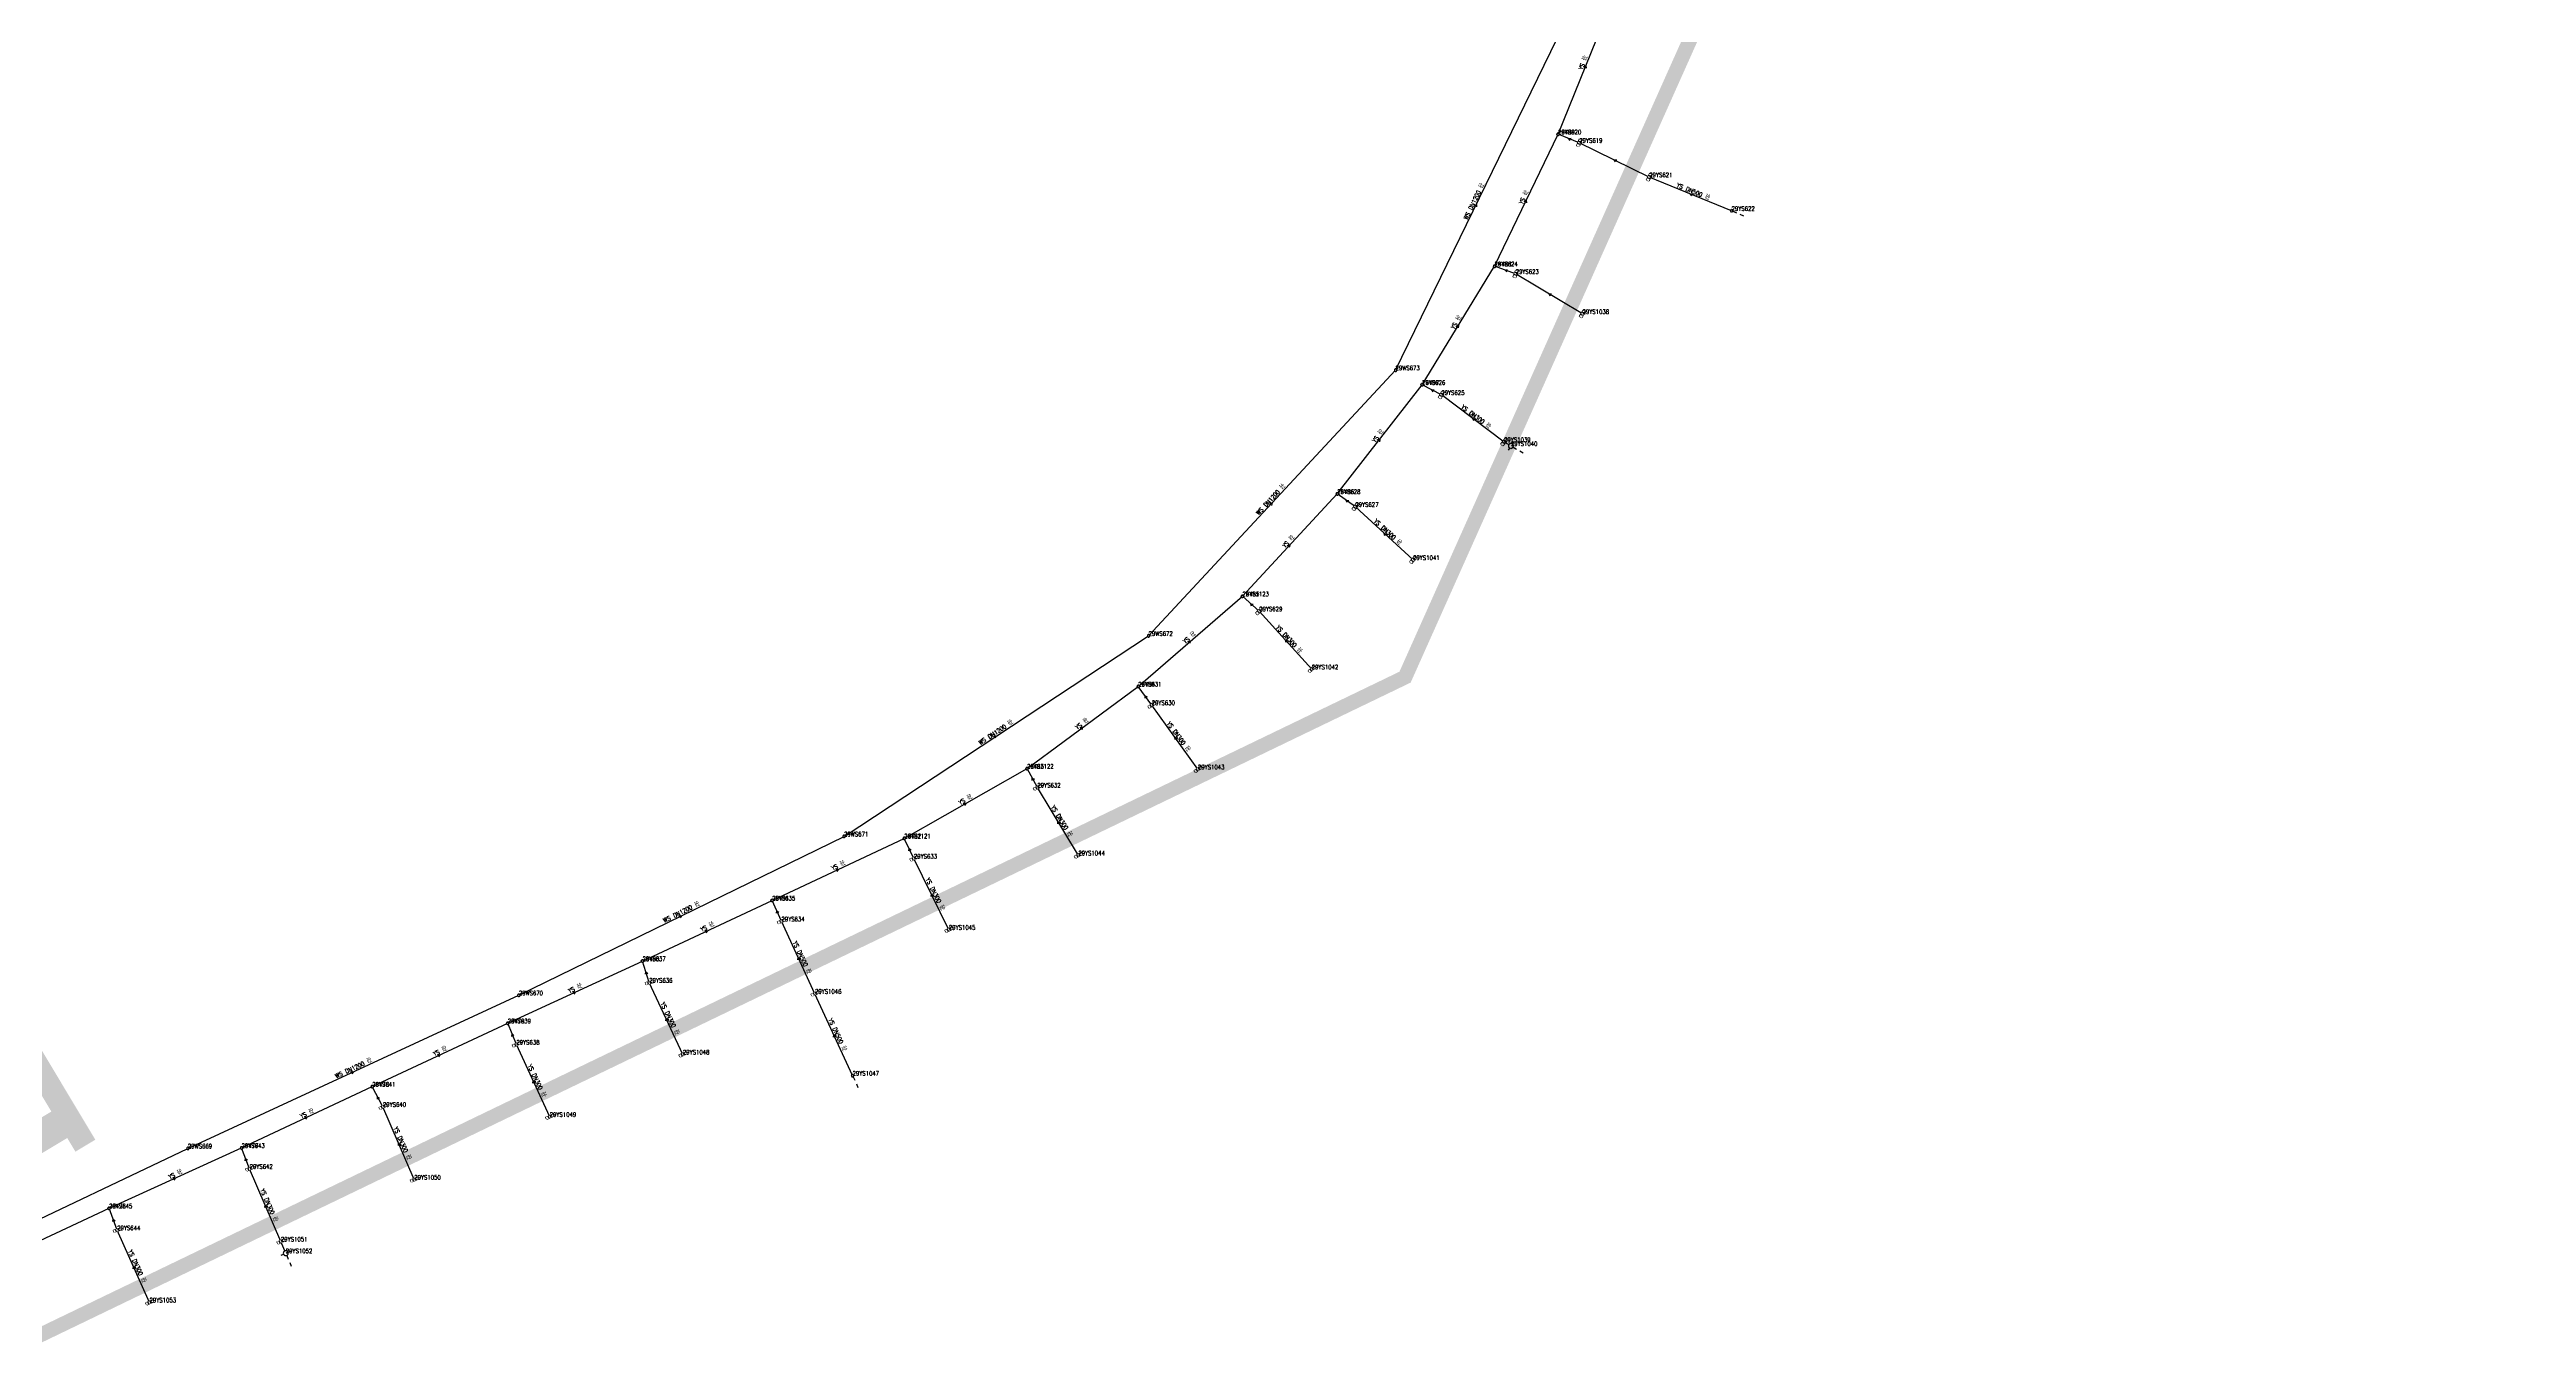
# Model space of a CAD drawing. Extents: x 78813 to 99477, y 2421021 to 2448125.
# Drawn here: x 84456 to 84962, y 2430224 to 2430487 of the extents above; entities that cross this region are included whole.
import ezdxf
from ezdxf.enums import TextEntityAlignment as Align

# ---------------------------------------------------------------- set-up
doc = ezdxf.new("R2010")
doc.units = 0
doc.set_wipeout_variables(frame=1)
doc.layers.get('0').update_dxf_attribs({"linetype": 'CONTINUOUS'})
for name, color, linetype in [('DX_WS', 16, 'CONTINUOUS'), ('DX_YS', 42, 'CONTINUOUS'), ('道路', 5, 'CONTINUOUS')]:
    doc.layers.add(name, color=color, linetype=linetype)
for name, color, linetype, true_color in [('WSLINE', 7, 'CONTINUOUS', 0x7f0000), ('YSANNEXE', 7, 'CONTINUOUS', 0xcc9900), ('YSLINE', 7, 'CONTINUOUS', 0xcc9900)]:
    doc.layers.add(name, color=color, linetype=linetype, true_color=true_color)
doc.layers.add('道路名称', color=7, linetype='CONTINUOUS', lineweight=0)
doc.styles.add('CcNameZT', font='txt.SHX', dxfattribs={"width": 0.8, "bigfont": 'HZTXT.SHX'})
doc.styles.get("Standard").update_dxf_attribs({"font": 'txt.shx', "bigfont": 'hztxt.shx'})
doc.styles.add('宋体0.7', font='', dxfattribs={"width": 0.7})
doc.styles.get('宋体0.7').set_extended_font_data('SimSun')

# ---------------------------------------------------------------- blocks, each defined once
blk = doc.blocks.new('PS管线点')
blk.add_wipeout([(0.5, 0), (0.5, 0), (0.5, 0.1), (0.5, 0.1), (0.5, 0.1), (0.5, 0.2), (0.5, 0.2), (0.4, 0.2), (0.4, 0.3), (0.4, 0.3), (0.4, 0.3), (0.4, 0.3), (0.3, 0.4), (0.3, 0.4), (0.3, 0.4), (0.2, 0.4), (0.2, 0.4), (0.2, 0.5), (0.2, 0.5), (0.1, 0.5), (0.1, 0.5), (0.1, 0.5), (0, 0.5), (0, 0.5), (-0.1, 0.5), (-0.1, 0.5), (-0.1, 0.5), (-0.2, 0.5), (-0.2, 0.5), (-0.2, 0.4), (-0.3, 0.4), (-0.3, 0.4), (-0.3, 0.4), (-0.3, 0.4), (-0.4, 0.3), (-0.4, 0.3), (-0.4, 0.3), (-0.4, 0.3), (-0.4, 0.2), (-0.5, 0.2), (-0.5, 0.2), (-0.5, 0.1), (-0.5, 0.1), (-0.5, 0.1), (-0.5, 0), (-0.5, 0), (-0.5, 0), (-0.5, -0.1), (-0.5, -0.1), (-0.5, -0.1), (-0.5, -0.2), (-0.5, -0.2), (-0.4, -0.2), (-0.4, -0.3), (-0.4, -0.3), (-0.4, -0.3), (-0.4, -0.3), (-0.3, -0.4), (-0.3, -0.4), (-0.3, -0.4), (-0.3, -0.4), (-0.2, -0.4), (-0.2, -0.5), (-0.2, -0.5), (-0.1, -0.5), (-0.1, -0.5), (-0.1, -0.5), (0, -0.5), (0, -0.5), (0.1, -0.5), (0.1, -0.5), (0.1, -0.5), (0.2, -0.5), (0.2, -0.5), (0.2, -0.4), (0.2, -0.4), (0.3, -0.4), (0.3, -0.4), (0.3, -0.4), (0.4, -0.3), (0.4, -0.3), (0.4, -0.3), (0.4, -0.3), (0.4, -0.2), (0.5, -0.2), (0.5, -0.2), (0.5, -0.1), (0.5, -0.1), (0.5, -0.1)])
blk.add_lwpolyline([(0.5, 0), (0.5, 0), (0.5, 0.1), (0.5, 0.1), (0.5, 0.1), (0.5, 0.2), (0.5, 0.2), (0.4, 0.2), (0.4, 0.3), (0.4, 0.3), (0.4, 0.3), (0.4, 0.3), (0.3, 0.4), (0.3, 0.4), (0.3, 0.4), (0.2, 0.4), (0.2, 0.4), (0.2, 0.5), (0.2, 0.5), (0.1, 0.5), (0.1, 0.5), (0.1, 0.5), (0, 0.5), (0, 0.5), (-0.1, 0.5), (-0.1, 0.5), (-0.1, 0.5), (-0.2, 0.5), (-0.2, 0.5), (-0.2, 0.4), (-0.3, 0.4), (-0.3, 0.4), (-0.3, 0.4), (-0.3, 0.4), (-0.4, 0.3), (-0.4, 0.3), (-0.4, 0.3), (-0.4, 0.3), (-0.4, 0.2), (-0.5, 0.2), (-0.5, 0.2), (-0.5, 0.1), (-0.5, 0.1), (-0.5, 0.1), (-0.5, 0), (-0.5, 0), (-0.5, 0), (-0.5, -0.1), (-0.5, -0.1), (-0.5, -0.1), (-0.5, -0.2), (-0.5, -0.2), (-0.4, -0.2), (-0.4, -0.3), (-0.4, -0.3), (-0.4, -0.3), (-0.4, -0.3), (-0.3, -0.4), (-0.3, -0.4), (-0.3, -0.4), (-0.3, -0.4), (-0.2, -0.4), (-0.2, -0.5), (-0.2, -0.5), (-0.1, -0.5), (-0.1, -0.5), (-0.1, -0.5), (0, -0.5), (0, -0.5), (0.1, -0.5), (0.1, -0.5), (0.1, -0.5), (0.2, -0.5), (0.2, -0.5), (0.2, -0.4), (0.2, -0.4), (0.3, -0.4), (0.3, -0.4), (0.3, -0.4), (0.4, -0.3), (0.4, -0.3), (0.4, -0.3), (0.4, -0.3), (0.4, -0.2), (0.5, -0.2), (0.5, -0.2), (0.5, -0.1), (0.5, -0.1), (0.5, -0.1), (0.5, 0)], close=True)
blk = doc.blocks.new('LX')
for p, q in [((-0.866, 0.5), (0, 0)), ((0, 0), (-0.866, -0.5))]:
    blk.add_line(p, q)
blk = doc.blocks.new('PS雨篦')
blk.add_lwpolyline([(-1.5, 0.5), (0, 0.5), (1.5, 0.5), (1.5, -0.5), (0, -0.5), (-1.5, -0.5)], close=True)
blk.add_wipeout([(-1.5, 0.5), (0, 0.5), (1.5, 0.5), (1.5, -0.5), (0, -0.5), (-1.5, -0.5)])
for p, q in [((-0.5, -0.5), (-0.5, 0.5)), ((0.5, -0.5), (0.5, 0.5))]:
    blk.add_line(p, q)
blk = doc.blocks.new('PS非普查')
blk.add_lwpolyline([(3.7, 0), (5.3, 0)])
blk.add_wipeout([(0.5, 0), (0.5, 0), (0.5, 0.1), (0.5, 0.1), (0.5, 0.1), (0.5, 0.2), (0.5, 0.2), (0.4, 0.2), (0.4, 0.3), (0.4, 0.3), (0.4, 0.3), (0.4, 0.3), (0.3, 0.4), (0.3, 0.4), (0.3, 0.4), (0.2, 0.4), (0.2, 0.4), (0.2, 0.5), (0.2, 0.5), (0.1, 0.5), (0.1, 0.5), (0.1, 0.5), (0, 0.5), (0, 0.5), (-0.1, 0.5), (-0.1, 0.5), (-0.1, 0.5), (-0.2, 0.5), (-0.2, 0.5), (-0.2, 0.4), (-0.3, 0.4), (-0.3, 0.4), (-0.3, 0.4), (-0.3, 0.4), (-0.4, 0.3), (-0.4, 0.3), (-0.4, 0.3), (-0.4, 0.3), (-0.4, 0.2), (-0.5, 0.2), (-0.5, 0.2), (-0.5, 0.1), (-0.5, 0.1), (-0.5, 0.1), (-0.5, 0), (-0.5, 0), (-0.5, 0), (-0.5, -0.1), (-0.5, -0.1), (-0.5, -0.1), (-0.5, -0.2), (-0.5, -0.2), (-0.4, -0.2), (-0.4, -0.3), (-0.4, -0.3), (-0.4, -0.3), (-0.4, -0.3), (-0.3, -0.4), (-0.3, -0.4), (-0.3, -0.4), (-0.3, -0.4), (-0.2, -0.4), (-0.2, -0.5), (-0.2, -0.5), (-0.1, -0.5), (-0.1, -0.5), (-0.1, -0.5), (0, -0.5), (0, -0.5), (0.1, -0.5), (0.1, -0.5), (0.1, -0.5), (0.2, -0.5), (0.2, -0.5), (0.2, -0.4), (0.2, -0.4), (0.3, -0.4), (0.3, -0.4), (0.3, -0.4), (0.4, -0.3), (0.4, -0.3), (0.4, -0.3), (0.4, -0.3), (0.4, -0.2), (0.5, -0.2), (0.5, -0.2), (0.5, -0.1), (0.5, -0.1), (0.5, -0.1)])
blk.add_line((0.5, 0), (2.1, 0))
blk.add_lwpolyline([(0.5, 0), (0.5, 0), (0.5, 0.1), (0.5, 0.1), (0.5, 0.1), (0.5, 0.2), (0.5, 0.2), (0.4, 0.2), (0.4, 0.3), (0.4, 0.3), (0.4, 0.3), (0.4, 0.3), (0.3, 0.4), (0.3, 0.4), (0.3, 0.4), (0.2, 0.4), (0.2, 0.4), (0.2, 0.5), (0.2, 0.5), (0.1, 0.5), (0.1, 0.5), (0.1, 0.5), (0, 0.5), (0, 0.5), (-0.1, 0.5), (-0.1, 0.5), (-0.1, 0.5), (-0.2, 0.5), (-0.2, 0.5), (-0.2, 0.4), (-0.3, 0.4), (-0.3, 0.4), (-0.3, 0.4), (-0.3, 0.4), (-0.4, 0.3), (-0.4, 0.3), (-0.4, 0.3), (-0.4, 0.3), (-0.4, 0.2), (-0.5, 0.2), (-0.5, 0.2), (-0.5, 0.1), (-0.5, 0.1), (-0.5, 0.1), (-0.5, 0), (-0.5, 0), (-0.5, 0), (-0.5, -0.1), (-0.5, -0.1), (-0.5, -0.1), (-0.5, -0.2), (-0.5, -0.2), (-0.4, -0.2), (-0.4, -0.3), (-0.4, -0.3), (-0.4, -0.3), (-0.4, -0.3), (-0.3, -0.4), (-0.3, -0.4), (-0.3, -0.4), (-0.3, -0.4), (-0.2, -0.4), (-0.2, -0.5), (-0.2, -0.5), (-0.1, -0.5), (-0.1, -0.5), (-0.1, -0.5), (0, -0.5), (0, -0.5), (0.1, -0.5), (0.1, -0.5), (0.1, -0.5), (0.2, -0.5), (0.2, -0.5), (0.2, -0.4), (0.2, -0.4), (0.3, -0.4), (0.3, -0.4), (0.3, -0.4), (0.4, -0.3), (0.4, -0.3), (0.4, -0.3), (0.4, -0.3), (0.4, -0.2), (0.5, -0.2), (0.5, -0.2), (0.5, -0.1), (0.5, -0.1), (0.5, -0.1), (0.5, 0)], close=True)
blk = doc.blocks.new('PS预留口')
blk.add_lwpolyline([(4.2, 0), (5.8, 0)])
blk.add_wipeout([(1, 0), (1, 0.1), (1, 0.1), (1, 0.2), (1, 0.3), (0.9, 0.3), (0.9, 0.4), (0.9, 0.5), (0.8, 0.5), (0.8, 0.6), (0.8, 0.6), (0.7, 0.7), (0.7, 0.7), (0.6, 0.8), (0.6, 0.8), (0.5, 0.9), (0.4, 0.9), (0.4, 0.9), (0.3, 1), (0.2, 1), (0.2, 1), (0.1, 1), (0, 1), (0, 1), (-0.1, 1), (-0.2, 1), (-0.2, 1), (-0.3, 1), (-0.4, 0.9), (-0.4, 0.9), (-0.5, 0.9), (-0.6, 0.8), (-0.6, 0.8), (-0.7, 0.7), (-0.7, 0.7), (-0.8, 0.6), (-0.8, 0.6), (-0.8, 0.5), (-0.9, 0.5), (-0.9, 0.4), (-0.9, 0.3), (-1, 0.3), (-1, 0.2), (-1, 0.1), (-1, 0.1), (-1, 0), (-1, -0.1), (-1, -0.1), (-1, -0.2), (-1, -0.3), (-0.9, -0.3), (-0.9, -0.4), (-0.9, -0.5), (-0.8, -0.5), (-0.8, -0.6), (-0.8, -0.6), (-0.7, -0.7), (-0.7, -0.7), (-0.6, -0.8), (-0.6, -0.8), (-0.5, -0.9), (-0.4, -0.9), (-0.4, -0.9), (-0.3, -1), (-0.2, -1), (-0.2, -1), (-0.1, -1), (0, -1), (0, -1), (0.1, -1), (0.2, -1), (0.2, -1), (0.3, -1), (0.4, -0.9), (0.4, -0.9), (0.5, -0.9), (0.6, -0.8), (0.6, -0.8), (0.7, -0.7), (0.7, -0.7), (0.8, -0.6), (0.8, -0.6), (0.8, -0.5), (0.9, -0.5), (0.9, -0.4), (0.9, -0.3), (1, -0.3), (1, -0.2), (1, -0.1)])
blk.add_line((1, 0), (2.6, 0))
blk.add_lwpolyline([(1, 0), (1, 0.1), (1, 0.1), (1, 0.2), (1, 0.3), (0.9, 0.3), (0.9, 0.4), (0.9, 0.5), (0.8, 0.5), (0.8, 0.6), (0.8, 0.6), (0.7, 0.7), (0.7, 0.7), (0.6, 0.8), (0.6, 0.8), (0.5, 0.9), (0.4, 0.9), (0.4, 0.9), (0.3, 1), (0.2, 1), (0.2, 1), (0.1, 1), (0, 1), (0, 1), (-0.1, 1), (-0.2, 1), (-0.2, 1), (-0.3, 1), (-0.4, 0.9), (-0.4, 0.9), (-0.5, 0.9), (-0.6, 0.8), (-0.6, 0.8), (-0.7, 0.7), (-0.7, 0.7), (-0.8, 0.6), (-0.8, 0.6), (-0.8, 0.5), (-0.9, 0.5), (-0.9, 0.4), (-0.9, 0.3), (-1, 0.3), (-1, 0.2), (-1, 0.1), (-1, 0.1), (-1, 0), (-1, -0.1), (-1, -0.1), (-1, -0.2), (-1, -0.3), (-0.9, -0.3), (-0.9, -0.4), (-0.9, -0.5), (-0.8, -0.5), (-0.8, -0.6), (-0.8, -0.6), (-0.7, -0.7), (-0.7, -0.7), (-0.6, -0.8), (-0.6, -0.8), (-0.5, -0.9), (-0.4, -0.9), (-0.4, -0.9), (-0.3, -1), (-0.2, -1), (-0.2, -1), (-0.1, -1), (0, -1), (0, -1), (0.1, -1), (0.2, -1), (0.2, -1), (0.3, -1), (0.4, -0.9), (0.4, -0.9), (0.5, -0.9), (0.6, -0.8), (0.6, -0.8), (0.7, -0.7), (0.7, -0.7), (0.8, -0.6), (0.8, -0.6), (0.8, -0.5), (0.9, -0.5), (0.9, -0.4), (0.9, -0.3), (1, -0.3), (1, -0.2), (1, -0.1), (1, 0)], close=True)
for points in [[(0, 1), (0, 2)], [(0, -2), (0, -1)]]:
    blk.add_lwpolyline(points)
blk = doc.blocks.new('测量点')
h = blk.add_hatch(color=256)
edge = h.paths.add_edge_path()
edge.add_arc((0, 0), 0.5, 0, 360)
blk.add_circle((0, 0), 0.5)

msp = doc.modelspace()

# ---------------------------------------------------------------- linework, layer by layer
at = {"layer": 'WSLINE'}
for p, q in [((84731.4, 2430421.74), (84764.4, 2430489.48)), ((84680.93, 2430367.47), (84731.4, 2430421.74)), ((84618.71, 2430326.51), (84680.93, 2430367.47)), ((84552.26, 2430294.04), (84618.71, 2430326.51)), ((84484.65, 2430262.76), (84552.26, 2430294.04)), ((84419.38, 2430231.69), (84484.65, 2430262.76))]:
    msp.add_line(p, q, dxfattribs=at)
at = {"layer": 'YSLINE'}
for p, q in [((84764.59, 2430469.93), (84775.93, 2430498)), ((84751.63, 2430442.97), (84764.59, 2430469.93)), ((84768.93, 2430468.2), (84764.59, 2430469.93)), ((84783.23, 2430461.17), (84768.93, 2430468.2)), ((84800.05, 2430454.29), (84783.23, 2430461.17)), ((84736.82, 2430418.76), (84751.63, 2430442.97)), ((84755.93, 2430441.41), (84751.63, 2430442.97)), ((84769.6, 2430433.23), (84755.93, 2430441.41)), ((84719.48, 2430396.46), (84736.82, 2430418.76)), ((84740.75, 2430416.68), (84736.82, 2430418.76)), ((84753.57, 2430407.06), (84740.75, 2430416.68)), ((84754.96, 2430406.27), (84753.57, 2430407.06)), ((84700.11, 2430375.56), (84719.48, 2430396.46)), ((84723.18, 2430393.83), (84719.48, 2430396.46)), ((84734.97, 2430382.97), (84723.18, 2430393.83)), ((84703.53, 2430372.5), (84700.11, 2430375.56)), ((84714.27, 2430360.64), (84703.53, 2430372.5)), ((84656.1, 2430340.34), (84678.82, 2430357.14)), ((84681.57, 2430353.34), (84678.82, 2430357.14)), ((84691.02, 2430340.2), (84681.57, 2430353.34)), ((84631.02, 2430326.1), (84656.1, 2430340.34)), ((84658.22, 2430336.5), (84656.1, 2430340.34)), ((84666.58, 2430322.63), (84658.22, 2430336.5)), ((84632.98, 2430321.98), (84631.02, 2430326.1)), ((84640.13, 2430307.44), (84632.98, 2430321.98)), ((84577.53, 2430301.04), (84604.02, 2430313.42)), ((84605.92, 2430309.15), (84604.02, 2430313.42)), ((84612.77, 2430294.37), (84605.92, 2430309.15)), ((84578.91, 2430296.62), (84577.53, 2430301.04)), ((84585.79, 2430281.96), (84578.91, 2430296.62)), ((84620.45, 2430277.63), (84612.77, 2430294.37)), ((84522.31, 2430275.38), (84549.99, 2430288.33)), ((84551.76, 2430283.98), (84549.99, 2430288.33)), ((84558.57, 2430269.22), (84551.76, 2430283.98)), ((84495.61, 2430262.86), (84522.31, 2430275.38)), ((84524.49, 2430271.26), (84522.31, 2430275.38)), ((84530.9, 2430256.39), (84524.49, 2430271.26)), ((84497.26, 2430258.6), (84495.61, 2430262.86)), ((84503.65, 2430243.75), (84497.26, 2430258.6)), ((84441.14, 2430237.7), (84468.54, 2430250.52)), ((84470.2, 2430246.06), (84468.54, 2430250.52)), ((84476.81, 2430231.3), (84470.2, 2430246.06)), ((84504.64, 2430241.36), (84503.65, 2430243.75))]:
    msp.add_line(p, q, dxfattribs=at)

# ---------------------------------------------------------------- block references
at = {"layer": 'DX_WS', "yscale": 0.5, "zscale": 0.5}
for p, xscale, rotation in [((84747.9, 2430455.61), 0.5000000001845368, 64.17127306414316), ((84706.17, 2430394.61), 0.5000000000658894, 46.98253920664027), ((84649.82, 2430346.99), 0.499999999879607, 33.23155209558666), ((84585.48, 2430310.27), 0.5000000000045132, 25.7831007821942), ((84518.45, 2430278.4), 0.5000000000401316, 24.63718520186089)]:
    msp.add_blockref('LX', p, dxfattribs=dict(at, xscale=xscale, rotation=rotation))
at = {"layer": 'YSANNEXE', "yscale": 0.5, "zscale": 0.5}
for p, xscale, rotation in [((84770.26, 2430483.96), 0.4999999998979471, 68.18197761544839), ((84776.08, 2430464.69), 0.4999999999608159, 153.5526891043736), ((84758.11, 2430456.45), 0.5000000001845368, 64.17127306414316), ((84791.64, 2430457.73), 0.5000000000469902, 157.5633936491089), ((84762.76, 2430437.32), 0.4999999999360316, 148.9690267454265), ((84744.22, 2430430.86), 0.5000000001080532, 58.44169511041304), ((84747.16, 2430411.87), 0.5000000001004578, 143.2394487662197), ((84728.15, 2430407.61), 0.5000000001811499, 52.1391593728469), ((84729.08, 2430388.4), 0.500000000145689, 137.509870812667), ((84709.8, 2430386.01), 0.5000000000658894, 46.98253920664027), ((84689.47, 2430366.35), 0.4999999999234024, 40.68000344484277), ((84708.9, 2430366.57), 0.4999999999314776, 132.353250683177), ((84667.46, 2430348.74), 0.4999999998630701, 36.66929886726163), ((84686.29, 2430346.77), 0.4999999999255409, 125.4777571392447), ((84643.56, 2430333.22), 0.5000000001058282, 29.79380536951489), ((84662.4, 2430329.56), 0.5000000001596543, 120.8940947615056), ((84617.52, 2430319.76), 0.4999999999702091, 25.21014297948675), ((84636.55, 2430314.71), 0.5000000001888248, 116.3104324009193), ((84590.78, 2430307.23), 0.4999999999702091, 25.21014297948675), ((84609.34, 2430301.76), 0.5000000001505387, 114.5915590174801), ((84563.76, 2430294.68), 0.5000000000401316, 24.63718520186089), ((84582.35, 2430289.29), 0.499999999851045, 115.1645168288839), ((84616.61, 2430286), 0.5000000001505387, 114.5915590174801), ((84536.15, 2430281.85), 0.4999999999702091, 25.21014297948675), ((84555.17, 2430276.6), 0.5000000001505387, 114.5915590174801), ((84508.96, 2430269.12), 0.4999999999702091, 25.21014297948675), ((84527.7, 2430263.82), 0.5000000002113115, 113.4456434261722), ((84482.07, 2430256.69), 0.5000000000401316, 24.63718520186089), ((84500.45, 2430251.18), 0.5000000002113115, 113.4456434261722), ((84473.5, 2430238.68), 0.5000000001398897, 114.0186012240722)]:
    msp.add_blockref('LX', p, dxfattribs=dict(at, xscale=xscale, rotation=rotation))

# ---------------------------------------------------------------- texts
at = {"layer": 'DX_WS', "style": 'CcNameZT', "width": 0.8}
for rotation, p in [(64.025, (84747.68, 2430455.72, 3.15)), (47.0776, (84705.98, 2430394.78, 3.19)), (33.3574, (84649.68, 2430347.2, 3.54)), (26.0428, (84585.37, 2430310.5, 3.29)), (24.8265, (84518.35, 2430278.63, 3.19))]:
    msp.add_text(' WS DN1200 砼', height=0.9, rotation=rotation, dxfattribs=at).set_placement(p, align=Align.CENTER)
at = {"layer": 'DX_YS', "style": 'CcNameZT', "width": 0.8}
for s, rotation, p in [(' YS 砼', 67.9908, (84770.03, 2430484.06, 1.61)), (' YS DN500 砼', 337.7728, (84791.74, 2430457.96, 3.77)), (' YS 砼', 64.3316, (84757.88, 2430456.56, 1.64)), (' YS 砼', 58.5511, (84744.01, 2430430.99, 1.63)), (' YS 砼', 52.1255, (84727.95, 2430407.76, 1.77)), (' YS DN300 砼', 317.328, (84729.25, 2430388.58, 4.11)), (' YS 砼', 47.1758, (84709.61, 2430386.18, 1.72)), (' YS DN300 砼', 312.1706, (84709.08, 2430366.73, 3.99)), (' YS 砼', 40.8777, (84689.3, 2430366.54, 1.67)), (' YS 砼', 36.4653, (84667.31, 2430348.94, 1.45)), (' YS DN300 砼', 305.7069, (84686.5, 2430346.92, 3.88)), (' YS 砼', 29.601, (84643.44, 2430333.44, 1.58)), (' YS DN300 砼', 301.0833, (84662.61, 2430329.69, 3.99)), (' YS 砼', 25.1432, (84617.42, 2430319.99, 1.78)), (' YS DN300 砼', 296.1983, (84636.78, 2430314.82, 3.77)), (' YS 砼', 25.0498, (84590.67, 2430307.46, 1.51)), (' YS DN500 砼', 294.8734, (84609.57, 2430301.87, 3.82)), (' YS 砼', 24.7827, (84563.65, 2430294.91, 1.25)), (' YS DN300 砼', 295.1396, (84582.58, 2430289.4, 3.74)), (' YS DN500 砼', 294.6389, (84616.83, 2430286.11, 4.31)), (' YS 砼', 25.0669, (84536.04, 2430282.08, 1.53)), (' YS DN300 砼', 294.77, (84555.4, 2430276.71, 3.58)), (' YS 砼', 25.1168, (84508.85, 2430269.35, 1.3)), (' YS DN300 砼', 293.3389, (84527.92, 2430263.92, 3.55)), (' YS 砼', 24.5163, (84481.97, 2430256.92, 1.49)), (' YS DN300 砼', 293.287, (84500.68, 2430251.28, 3.52)), (' YS DN300 砼', 294.1186, (84473.73, 2430238.78, 3.58))]:
    msp.add_text(s, height=0.9, rotation=rotation, dxfattribs=at).set_placement(p, align=Align.CENTER)
at = {"layer": '道路名称', "linetype": 'Continuous', "style": '宋体0.7', "width": 0.7}
msp.add_text('北  七  路', height=70, rotation=30.9421, dxfattribs=at).set_placement((84181.79, 2430102.67))

# ---------------------------------------------------------------- next in the draw order: block references
at = {"layer": 'DX_WS', "xscale": 0.5, "yscale": 0.5, "zscale": 0.5}
for p in [(84731.4, 2430421.74, 3.15), (84680.93, 2430367.47, 3.19), (84618.71, 2430326.51, 3.54), (84552.26, 2430294.04, 3.29), (84484.65, 2430262.76, 3.19)]:
    msp.add_blockref('PS管线点', p, dxfattribs=at)
at = {"layer": 'DX_YS', "xscale": 0.5, "yscale": 0.5, "zscale": 0.5}
for p in [(84764.59, 2430469.93, 2.28), (84751.63, 2430442.97, 1.64), (84736.82, 2430418.76, 1.63), (84719.48, 2430396.46, 1.77), (84656.1, 2430340.34, 1.65), (84522.31, 2430275.38, 1.53)]:
    msp.add_blockref('PS管线点', p, dxfattribs=at)
at = {"layer": 'DX_YS', "yscale": 0.5, "zscale": 0.5}
for name, p, xscale, rotation in [('PS雨篦', (84768.93, 2430468.2, 1.82), 0.5000000000435098, 68.26682953380075), ('PS雨篦', (84783.23, 2430461.17, 3.48), 0.4999999998196361, 63.81125451657472), ('PS非普查', (84800.05, 2430454.29, 3.77), 0.5000000000800197, 337.7727667061667), ('PS雨篦', (84755.93, 2430441.41, 1.77), 0.4999999997858234, 70.06293222175418), ('PS雨篦', (84769.6, 2430433.23, 3.87), 0.5000000000890507, 59.13304866656801), ('PS雨篦', (84740.75, 2430416.68, 1.83), 0.5000000000995719, 62.09669452349078), ('PS预留口', (84754.96, 2430406.27, 4.38), 0.4999999999372912, 330.4238441734501), ('PS雨篦', (84723.18, 2430393.83, 1.9), 0.5000000000033709, 54.62658549749858), ('PS雨篦', (84734.97, 2430382.97, 4.11), 0.4999999999825181, 47.32797930893143), ('PS雨篦', (84714.27, 2430360.64, 3.99), 0.4999999999741149, 42.17059626346307), ('PS雨篦', (84681.57, 2430353.34, 1.82), 0.4999999999236686, 35.87286989112707), ('PS雨篦', (84691.02, 2430340.2, 3.88), 0.5000000000529579, 35.70687113135285), ('PS雨篦', (84658.22, 2430336.5, 1.93), 0.4999999998945211, 28.91770897502467), ('PS雨篦', (84666.58, 2430322.63, 3.99), 0.4999999999999363, 31.08327297222756), ('PS雨篦', (84605.92, 2430309.15, 1.77), 0.499999999962462, 23.91770623877581), ('PS雨篦', (84640.13, 2430307.44, 3.77), 0.4999999999977727, 26.19830249109785), ('PS雨篦', (84612.77, 2430294.37, 3.82), 0.4999999999575536, 24.87342849208999), ('PS雨篦', (84551.76, 2430283.98, 1.48), 0.5000000000516386, 22.24594071270172), ('PS雨篦', (84585.79, 2430281.96, 3.74), 0.499999999982187, 25.13955761155819), ('PS非普查', (84620.45, 2430277.63, 4.31), 0.5000000001623361, 294.638917572422), ('PS雨篦', (84524.49, 2430271.26, 1.53), 0.4999999999898012, 27.78544647499449), ('PS雨篦', (84558.57, 2430269.22, 3.58), 0.4999999999127653, 24.76997262577998), ('PS雨篦', (84530.9, 2430256.39, 3.55), 0.5000000000431216, 23.33888216736495), ('PS雨篦', (84470.2, 2430246.06, 1.77), 0.4999999999740143, 20.38546802102714), ('PS预留口', (84504.64, 2430241.36, 3.95), 0.4999999999333841, 292.6232693335152), ('PS雨篦', (84476.81, 2430231.3, 3.58), 0.5000000000390601, 24.11857065139342)]:
    msp.add_blockref(name, p, dxfattribs=dict(at, xscale=xscale, rotation=rotation))

# ---------------------------------------------------------------- next in the draw order: linework, layer by layer
at = {"layer": 'YSLINE'}
for p, q in [((84678.82, 2430357.14), (84700.11, 2430375.56)), ((84604.02, 2430313.42), (84631.02, 2430326.1)), ((84549.99, 2430288.33), (84577.53, 2430301.04)), ((84468.54, 2430250.52), (84495.61, 2430262.86))]:
    msp.add_line(p, q, dxfattribs=at)

# ---------------------------------------------------------------- next in the draw order: block references
at = {"layer": 'DX_YS', "xscale": 0.5, "yscale": 0.5, "zscale": 0.5}
for p in [(84764.59, 2430469.93, 1.61), (84751.63, 2430442.97, 1.64), (84736.82, 2430418.76, 1.63), (84719.48, 2430396.46, 1.77), (84656.1, 2430340.34, 1.45), (84522.31, 2430275.38, 1.53)]:
    msp.add_blockref('测量点', p, dxfattribs=at)
at = {"layer": 'DX_YS', "yscale": 0.5, "zscale": 0.5}
for p, xscale, rotation in [((84753.57, 2430407.06, 3.97), 0.4999999998242851, 53.11151768390036), ((84503.65, 2430243.75, 3.52), 0.5000000000544218, 23.28701274199116)]:
    msp.add_blockref('PS雨篦', p, dxfattribs=dict(at, xscale=xscale, rotation=rotation))

# ---------------------------------------------------------------- next in the draw order: texts
at = {"layer": 'DX_WS', "style": 'CcNameZT', "width": 0.8}
for s, p in [('29WS673', (84731.4, 2430421.74, 3.15)), ('29WS672', (84680.93, 2430367.47, 3.19)), ('29WS671', (84618.71, 2430326.51, 3.54)), ('29WS670', (84552.26, 2430294.04, 3.29)), ('29WS669', (84484.65, 2430262.76, 3.19))]:
    msp.add_text(s, height=0.9, dxfattribs=at).set_placement(p)
at = {"layer": 'DX_YS', "width": 0.8}
for s, p in [('29YS619', (84768.93, 2430468.2, 1.82)), ('29YS621', (84783.23, 2430461.17, 3.48)), ('29YS622', (84800.05, 2430454.29, 3.77)), ('29YS623', (84755.93, 2430441.41, 1.77)), ('29YS1038', (84769.6, 2430433.23, 3.87)), ('29YS625', (84740.75, 2430416.68, 1.83)), ('29YS627', (84723.18, 2430393.83, 1.9)), ('29YS1041', (84734.97, 2430382.97, 4.11)), ('29YS1042', (84714.27, 2430360.64, 3.99)), ('29YS630', (84681.57, 2430353.34, 1.82)), ('29YS1043', (84691.02, 2430340.2, 3.88)), ('29YS632', (84658.22, 2430336.5, 1.93)), ('29YS1044', (84666.58, 2430322.63, 3.99)), ('29YS634', (84605.92, 2430309.15, 1.77)), ('29YS1045', (84640.13, 2430307.44, 3.77)), ('29YS1046', (84612.77, 2430294.37, 3.82)), ('29YS638', (84551.76, 2430283.98, 1.48)), ('29YS1048', (84585.79, 2430281.96, 3.74)), ('29YS1047', (84620.45, 2430277.63, 4.31)), ('29YS640', (84524.49, 2430271.26, 1.53)), ('29YS1049', (84558.57, 2430269.22, 3.58)), ('29YS1050', (84530.9, 2430256.39, 3.55)), ('29YS644', (84470.2, 2430246.06, 1.77)), ('29YS1053', (84476.81, 2430231.3, 3.58))]:
    msp.add_text(s, height=0.9, dxfattribs=at).set_placement(p)

# ---------------------------------------------------------------- next in the draw order: block references
at = {"layer": 'DX_YS', "xscale": 0.5, "yscale": 0.5, "zscale": 0.5}
for p in [(84764.59, 2430469.93, 1.61), (84751.63, 2430442.97, 1.64), (84736.82, 2430418.76, 1.63), (84719.48, 2430396.46, 1.77), (84700.11, 2430375.56, 1.92), (84678.82, 2430357.14, 1.9), (84656.1, 2430340.34, 1.45), (84631.02, 2430326.1, 1.58), (84604.02, 2430313.42, 1.78), (84577.53, 2430301.04, 1.51), (84549.99, 2430288.33, 1.25), (84522.31, 2430275.38, 1.53), (84495.61, 2430262.86, 1.3), (84468.54, 2430250.52, 1.49)]:
    msp.add_blockref('PS管线点', p, dxfattribs=at)
at = {"layer": 'DX_YS', "yscale": 0.5, "zscale": 0.5}
for p, xscale, rotation in [((84632.98, 2430321.98, 1.71), 0.5000000000489027, 25.42277614477949), ((84578.91, 2430296.62, 1.63), 0.5000000000469004, 17.35476291623564), ((84497.26, 2430258.6, 1.34), 0.5000000000299551, 21.15635562665304)]:
    msp.add_blockref('PS雨篦', p, dxfattribs=dict(at, xscale=xscale, rotation=rotation))

# ---------------------------------------------------------------- next in the draw order: texts
at = {"layer": 'DX_YS', "style": 'CcNameZT', "width": 0.8}
msp.add_text(' YS DN300 砼', height=0.9, rotation=323.1115, dxfattribs=at).set_placement((84747.31, 2430412.07, 3.97), align=Align.CENTER)
at = {"layer": 'DX_YS', "width": 0.8}
for s, p in [('29YS1039', (84753.57, 2430407.06, 3.97)), ('29YS1040', (84754.96, 2430406.27, 4.38)), ('29YS1051', (84503.65, 2430243.75, 3.52)), ('29YS1052', (84504.64, 2430241.36, 3.95))]:
    msp.add_text(s, height=0.9, dxfattribs=at).set_placement(p)

# ---------------------------------------------------------------- next in the draw order: block references
at = {"layer": 'DX_YS', "xscale": 0.5000000001215837, "yscale": 0.5, "zscale": 0.5, "rotation": 48.08977174451708}
msp.add_blockref('PS雨篦', (84703.53, 2430372.5, 1.88), dxfattribs=at)
at = {"layer": 'DX_YS', "xscale": 0.5, "yscale": 0.5, "zscale": 0.5}
for p in [(84678.82, 2430357.14, 1.67), (84631.02, 2430326.1, 1.58), (84604.02, 2430313.42, 1.78), (84577.53, 2430301.04, 1.51), (84549.99, 2430288.33, 1.25), (84495.61, 2430262.86, 1.3), (84468.54, 2430250.52, 1.49)]:
    msp.add_blockref('测量点', p, dxfattribs=at)
at = {"layer": 'YSANNEXE', "yscale": 0.5, "zscale": 0.5}
for p, xscale, rotation in [((84766.76, 2430469.07), 0.5000000000226483, 158.1363514484153), ((84753.78, 2430442.19), 0.5000000000458176, 159.8552248268124), ((84738.79, 2430417.72), 0.4999999999112504, 151.8338157277264), ((84721.33, 2430395.15), 0.5000000000509134, 144.3853643634343), ((84657.16, 2430338.42), 0.49999999999348, 119.1752213870722), ((84523.4, 2430273.32), 0.500000000033172, 118.0293057953863)]:
    msp.add_blockref('LX', p, dxfattribs=dict(at, xscale=xscale, rotation=rotation))

# ---------------------------------------------------------------- next in the draw order: texts
at = {"layer": 'DX_YS', "width": 0.8}
for s, p in [('29YS620', (84764.59, 2430469.93, 2.28)), ('26489', (84764.59, 2430469.93, 1.61)), ('29YS624', (84751.63, 2430442.97, 1.64)), ('26488', (84751.63, 2430442.97, 1.64)), ('29YS626', (84736.82, 2430418.76, 1.63)), ('26487', (84736.82, 2430418.76, 1.63)), ('29YS628', (84719.48, 2430396.46, 1.77)), ('26486', (84719.48, 2430396.46, 1.77)), ('29YS1122', (84656.1, 2430340.34, 1.65)), ('26483', (84656.1, 2430340.34, 1.45)), ('29YS633', (84632.98, 2430321.98, 1.71)), ('29YS636', (84578.91, 2430296.62, 1.63)), ('29YS641', (84522.31, 2430275.38, 1.53)), ('26478', (84522.31, 2430275.38, 1.53)), ('29YS642', (84497.26, 2430258.6, 1.34))]:
    msp.add_text(s, height=0.9, dxfattribs=at).set_placement(p)

# ---------------------------------------------------------------- next in the draw order: block references
at = {"layer": 'DX_YS', "xscale": 0.5, "yscale": 0.5, "zscale": 0.5}
for name, p in [('测量点', (84700.11, 2430375.56, 1.72)), ('PS管线点', (84678.82, 2430357.14, 1.67)), ('PS管线点', (84631.02, 2430326.1, 1.58)), ('PS管线点', (84604.02, 2430313.42, 1.78)), ('PS管线点', (84577.53, 2430301.04, 1.51)), ('PS管线点', (84549.99, 2430288.33, 1.25)), ('PS管线点', (84495.61, 2430262.86, 1.3)), ('PS管线点', (84468.54, 2430250.52, 1.49))]:
    msp.add_blockref(name, p, dxfattribs=at)

# ---------------------------------------------------------------- next in the draw order: texts
at = {"layer": 'DX_YS', "width": 0.8}
msp.add_text('29YS629', height=0.9, dxfattribs=at).set_placement((84703.53, 2430372.5, 1.88))

# ---------------------------------------------------------------- next in the draw order: block references
at = {"layer": 'DX_YS', "xscale": 0.5, "yscale": 0.5, "zscale": 0.5}
msp.add_blockref('PS管线点', (84700.11, 2430375.56, 1.72), dxfattribs=at)
at = {"layer": 'YSANNEXE', "yscale": 0.5, "zscale": 0.5}
for p, xscale, rotation in [((84680.2, 2430355.24), 0.4999999998725446, 126.0507149390629), ((84632, 2430324.04), 0.499999999851045, 115.1645168288839), ((84604.97, 2430311.29), 0.5000000001398897, 114.0186012240722), ((84578.22, 2430298.83), 0.4999999997938116, 107.1431076976127), ((84550.87, 2430286.15), 0.5000000000336102, 112.2997278433465), ((84496.43, 2430260.73), 0.4999999998947018, 111.153812260569), ((84469.37, 2430248.29), 0.5000000001134101, 110.5808544555518)]:
    msp.add_blockref('LX', p, dxfattribs=dict(at, xscale=xscale, rotation=rotation))

# ---------------------------------------------------------------- next in the draw order: texts
at = {"layer": 'DX_YS', "width": 0.8}
for s, p in [('29YS631', (84678.82, 2430357.14, 1.9)), ('26484', (84678.82, 2430357.14, 1.67)), ('29YS1121', (84631.02, 2430326.1, 1.58)), ('26482', (84631.02, 2430326.1, 1.58)), ('29YS635', (84604.02, 2430313.42, 1.78)), ('26481', (84604.02, 2430313.42, 1.78)), ('29YS637', (84577.53, 2430301.04, 1.51)), ('26480', (84577.53, 2430301.04, 1.51)), ('29YS639', (84549.99, 2430288.33, 1.25)), ('26479', (84549.99, 2430288.33, 1.25)), ('29YS643', (84495.61, 2430262.86, 1.3)), ('26477', (84495.61, 2430262.86, 1.3)), ('29YS645', (84468.54, 2430250.52, 1.49)), ('26476', (84468.54, 2430250.52, 1.49))]:
    msp.add_text(s, height=0.9, dxfattribs=at).set_placement(p)

# ---------------------------------------------------------------- next in the draw order: linework, layer by layer
at = {"layer": '道路', "const_width": 3, "flags": 128}
msp.add_lwpolyline([(84960.96, 2431447.82), (84920.87, 2431397.52), (84857.17, 2431254.53), (84808.7, 2431162.38), (84886.34, 2430846.39), (84889.2, 2430728.96), (84873.79, 2430673.09), (84733.33, 2430359.03), (84313.04, 2430156.46), (84032.79, 2429941.31), (83444.12, 2429689.23), (83265.45, 2429567.1), (82872.43, 2430240.78)], dxfattribs=at)

# ---------------------------------------------------------------- next in the draw order: block references
at = {"layer": 'YSANNEXE', "xscale": 0.4999999998782457, "yscale": 0.5, "zscale": 0.5, "rotation": 138.082828643291}
msp.add_blockref('LX', (84701.82, 2430374.03), dxfattribs=at)

# ---------------------------------------------------------------- next in the draw order: texts
at = {"layer": 'DX_YS', "width": 0.8}
for s, p in [('29YS1123', (84700.11, 2430375.56, 1.92)), ('26485', (84700.11, 2430375.56, 1.72))]:
    msp.add_text(s, height=0.9, dxfattribs=at).set_placement(p)

doc.saveas('drawing.dxf')
